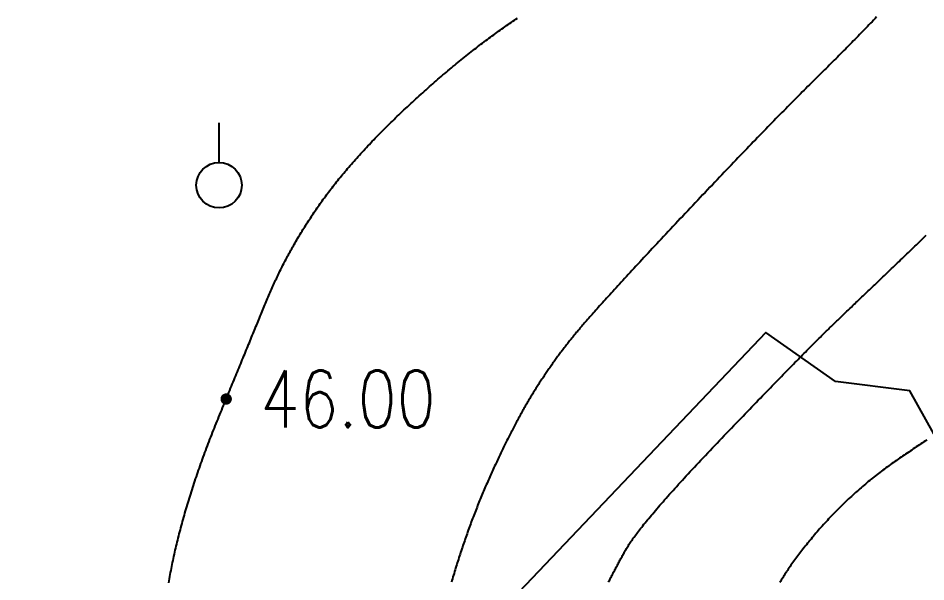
# Model space of a CAD drawing. Extents: x 39624947 to 39626627, y 3418539 to 3418836.
# Drawn here: x 39625968.74 to 39626000.69, y 3418749.67 to 3418769.51 of the extents above; entities that cross this region are included whole.
import ezdxf
from ezdxf.enums import TextEntityAlignment as Align

# ---------------------------------------------------------------- set-up
doc = ezdxf.new("R2010")
doc.units = 0
doc.layers.get('0').update_dxf_attribs({"linetype": 'CONTINUOUS'})
doc.layers.add('GCD', color=7, linetype='CONTINUOUS')
doc.layers.add('PUB_WALL', color=9, linetype='CONTINUOUS')
doc.styles.add('HZ', font='rs.shx', dxfattribs={"width": 0.8, "bigfont": 'hztxt.shx'})

# ---------------------------------------------------------------- blocks, each defined once
blk = doc.blocks.new('GC125')
blk.add_line((0, 0.8), (0, 2.2))
blk.add_circle((0, 0), 0.8)
blk = doc.blocks.new('GC200')
at = {"linetype": 'Continuous', "const_width": 0.2, "flags": 128}
blk.add_lwpolyline([(-0.1, 0, 1), (0.1, 0, 1)], format="xyb", close=True, dxfattribs=at)
blk = doc.blocks.new('111133333777777')
at = {"layer": 'PUB_WALL', "color": 252, "ltscale": 0.01}
for points, elevation in [([(39623357.024, 3418746.896), (39623356.972, 3418746.86), (39623356.919, 3418746.824), (39623356.867, 3418746.788), (39623356.814, 3418746.752), (39623356.761, 3418746.716), (39623356.708, 3418746.68), (39623356.655, 3418746.644), (39623356.602, 3418746.608), (39623356.548, 3418746.572), (39623356.495, 3418746.536), (39623356.441, 3418746.5), (39623356.387, 3418746.464), (39623356.333, 3418746.428), (39623356.279, 3418746.392), (39623356.226, 3418746.355), (39623356.172, 3418746.319), (39623356.118, 3418746.282), (39623356.064, 3418746.246), (39623356.01, 3418746.209), (39623355.956, 3418746.172), (39623355.903, 3418746.135), (39623355.849, 3418746.097), (39623355.796, 3418746.06), (39623355.742, 3418746.022), (39623355.689, 3418745.983), (39623355.637, 3418745.945), (39623355.584, 3418745.906), (39623355.531, 3418745.867), (39623355.479, 3418745.828), (39623355.427, 3418745.789), (39623355.375, 3418745.749), (39623355.323, 3418745.709), (39623355.271, 3418745.669), (39623355.22, 3418745.629), (39623355.168, 3418745.588), (39623355.117, 3418745.547), (39623355.066, 3418745.506), (39623355.015, 3418745.465), (39623354.965, 3418745.423), (39623354.914, 3418745.381), (39623354.864, 3418745.339), (39623354.814, 3418745.297), (39623354.764, 3418745.254), (39623354.714, 3418745.211), (39623354.664, 3418745.168), (39623354.615, 3418745.125), (39623354.565, 3418745.081), (39623354.516, 3418745.037), (39623354.467, 3418744.993), (39623354.418, 3418744.949), (39623354.37, 3418744.904), (39623354.321, 3418744.86), (39623354.273, 3418744.815), (39623354.225, 3418744.769), (39623354.177, 3418744.724), (39623354.129, 3418744.678), (39623354.081, 3418744.632), (39623354.034, 3418744.585), (39623353.987, 3418744.539), (39623353.94, 3418744.492), (39623353.893, 3418744.445), (39623353.846, 3418744.398), (39623353.799, 3418744.35), (39623353.753, 3418744.302), (39623353.706, 3418744.254), (39623353.66, 3418744.206), (39623353.614, 3418744.157), (39623353.569, 3418744.109), (39623353.523, 3418744.06), (39623353.478, 3418744.01), (39623353.432, 3418743.961), (39623353.387, 3418743.911), (39623353.342, 3418743.861), (39623353.298, 3418743.811), (39623353.253, 3418743.76), (39623353.209, 3418743.71), (39623353.164, 3418743.659), (39623353.121, 3418743.608), (39623353.077, 3418743.557), (39623353.034, 3418743.506), (39623352.991, 3418743.455), (39623352.949, 3418743.405), (39623352.907, 3418743.354), (39623352.866, 3418743.303), (39623352.824, 3418743.253), (39623352.784, 3418743.202), (39623352.744, 3418743.152), (39623352.704, 3418743.103), (39623352.665, 3418743.053), (39623352.627, 3418743.004), (39623352.589, 3418742.955), (39623352.552, 3418742.907), (39623352.516, 3418742.858), (39623352.479, 3418742.81), (39623352.444, 3418742.763), (39623352.409, 3418742.715), (39623352.375, 3418742.668), (39623352.341, 3418742.621), (39623352.307, 3418742.575), (39623352.275, 3418742.528), (39623352.242, 3418742.482), (39623352.211, 3418742.437), (39623352.18, 3418742.391), (39623352.149, 3418742.346), (39623352.119, 3418742.301), (39623352.09, 3418742.257), (39623352.061, 3418742.213), (39623352.033, 3418742.169), (39623352.005, 3418742.125), (39623351.978, 3418742.082), (39623351.952, 3418742.039), (39623351.926, 3418741.996), (39623351.9, 3418741.953), (39623351.875, 3418741.911), (39623351.851, 3418741.869)], 43), ([(39623376, 3418741.587), (39623370.731, 3418738.895), (39623364.894, 3418738.578), (39623361.071, 3418737.144), (39623358.673, 3418744.58), (39623356.432, 3418748.613), (39623353.815, 3418748.942), (39623351.358, 3418750.67), (39623342.439, 3418741.296), (39623327.952, 3418730.783), (39623328.738, 3418725.369), (39623330.273, 3418722.417), (39623325.046, 3418718.565)], 51.487)]:
    blk.add_lwpolyline(points, dxfattribs=dict(at, elevation=elevation))
for points in [[(39623345.826, 3418741.891), (39623345.846, 3418741.93), (39623345.865, 3418741.969), (39623345.885, 3418742.008), (39623345.904, 3418742.046), (39623345.924, 3418742.084), (39623345.943, 3418742.122), (39623345.963, 3418742.16), (39623345.982, 3418742.197), (39623346.001, 3418742.234), (39623346.02, 3418742.271), (39623346.039, 3418742.308), (39623346.058, 3418742.344), (39623346.077, 3418742.38), (39623346.096, 3418742.415), (39623346.115, 3418742.451), (39623346.133, 3418742.486), (39623346.152, 3418742.521), (39623346.17, 3418742.555), (39623346.189, 3418742.59), (39623346.207, 3418742.624), (39623346.225, 3418742.657), (39623346.243, 3418742.691), (39623346.261, 3418742.724), (39623346.279, 3418742.757), (39623346.297, 3418742.79), (39623346.315, 3418742.822), (39623346.333, 3418742.854), (39623346.351, 3418742.886), (39623346.368, 3418742.917), (39623346.386, 3418742.949), (39623346.403, 3418742.98), (39623346.422, 3418743.011), (39623346.44, 3418743.043), (39623346.46, 3418743.076), (39623346.48, 3418743.108), (39623346.5, 3418743.141), (39623346.521, 3418743.175), (39623346.542, 3418743.208), (39623346.564, 3418743.243), (39623346.587, 3418743.278), (39623346.612, 3418743.314), (39623346.637, 3418743.351), (39623346.664, 3418743.389), (39623346.691, 3418743.429), (39623346.72, 3418743.469), (39623346.75, 3418743.51), (39623346.781, 3418743.552), (39623346.813, 3418743.595), (39623346.846, 3418743.638), (39623346.88, 3418743.683), (39623346.916, 3418743.729), (39623346.952, 3418743.776), (39623346.99, 3418743.824), (39623347.028, 3418743.872), (39623347.068, 3418743.922), (39623347.109, 3418743.973), (39623347.151, 3418744.024), (39623347.194, 3418744.077), (39623347.238, 3418744.13), (39623347.283, 3418744.185), (39623347.33, 3418744.24), (39623347.377, 3418744.296), (39623347.426, 3418744.354), (39623347.475, 3418744.412), (39623347.526, 3418744.471), (39623347.578, 3418744.531), (39623347.631, 3418744.593), (39623347.685, 3418744.655), (39623347.74, 3418744.718), (39623347.797, 3418744.782), (39623347.854, 3418744.847), (39623347.913, 3418744.913), (39623347.972, 3418744.98), (39623348.033, 3418745.048), (39623348.095, 3418745.116), (39623348.158, 3418745.186), (39623348.222, 3418745.257), (39623348.287, 3418745.329), (39623348.353, 3418745.401), (39623348.42, 3418745.475), (39623348.489, 3418745.55), (39623348.558, 3418745.625), (39623348.629, 3418745.702), (39623348.7, 3418745.779), (39623348.773, 3418745.858), (39623348.847, 3418745.937), (39623348.922, 3418746.017), (39623348.998, 3418746.099), (39623349.076, 3418746.181), (39623349.154, 3418746.264), (39623349.233, 3418746.348), (39623349.314, 3418746.433), (39623349.395, 3418746.519), (39623349.478, 3418746.607), (39623349.562, 3418746.694), (39623349.645, 3418746.782), (39623349.729, 3418746.869), (39623349.812, 3418746.957), (39623349.896, 3418747.044), (39623349.98, 3418747.132), (39623350.064, 3418747.219), (39623350.148, 3418747.307), (39623350.232, 3418747.394), (39623350.314, 3418747.48), (39623350.396, 3418747.565), (39623350.477, 3418747.649), (39623350.557, 3418747.732), (39623350.637, 3418747.814), (39623350.715, 3418747.895), (39623350.792, 3418747.976), (39623350.869, 3418748.055), (39623350.944, 3418748.133), (39623351.019, 3418748.211), (39623351.093, 3418748.287), (39623351.166, 3418748.362), (39623351.238, 3418748.437), (39623351.309, 3418748.51), (39623351.38, 3418748.583), (39623351.449, 3418748.655), (39623351.517, 3418748.725), (39623351.585, 3418748.795), (39623351.652, 3418748.863), (39623351.718, 3418748.931), (39623351.783, 3418748.998), (39623351.847, 3418749.064), (39623351.91, 3418749.128), (39623351.972, 3418749.192), (39623352.033, 3418749.255), (39623352.094, 3418749.317), (39623352.153, 3418749.378), (39623352.212, 3418749.438), (39623352.27, 3418749.497), (39623352.327, 3418749.555), (39623352.383, 3418749.612), (39623352.438, 3418749.668), (39623352.492, 3418749.723), (39623352.545, 3418749.777), (39623352.598, 3418749.83), (39623352.649, 3418749.883), (39623352.7, 3418749.934), (39623352.75, 3418749.984), (39623352.799, 3418750.033), (39623352.847, 3418750.082), (39623352.894, 3418750.129), (39623352.94, 3418750.176), (39623352.985, 3418750.221), (39623353.03, 3418750.265), (39623353.073, 3418750.309), (39623353.116, 3418750.352), (39623353.157, 3418750.393), (39623353.198, 3418750.434), (39623353.238, 3418750.473), (39623353.277, 3418750.512), (39623353.315, 3418750.55), (39623353.353, 3418750.587), (39623353.389, 3418750.622), (39623353.424, 3418750.657), (39623353.459, 3418750.691), (39623353.493, 3418750.724), (39623353.527, 3418750.757), (39623353.56, 3418750.79), (39623353.593, 3418750.822), (39623353.627, 3418750.854), (39623353.659, 3418750.886), (39623353.692, 3418750.917), (39623353.724, 3418750.948), (39623353.756, 3418750.98), (39623353.789, 3418751.011), (39623353.822, 3418751.043), (39623353.856, 3418751.076), (39623353.89, 3418751.108), (39623353.924, 3418751.141), (39623353.959, 3418751.175), (39623353.994, 3418751.209), (39623354.03, 3418751.243), (39623354.066, 3418751.277), (39623354.102, 3418751.312), (39623354.139, 3418751.348), (39623354.176, 3418751.384), (39623354.214, 3418751.42), (39623354.252, 3418751.456), (39623354.29, 3418751.493), (39623354.329, 3418751.53), (39623354.368, 3418751.568), (39623354.408, 3418751.606), (39623354.448, 3418751.644), (39623354.488, 3418751.683), (39623354.529, 3418751.722), (39623354.57, 3418751.762), (39623354.612, 3418751.801), (39623354.654, 3418751.842), (39623354.696, 3418751.882), (39623354.739, 3418751.923), (39623354.782, 3418751.965), (39623354.826, 3418752.007), (39623354.87, 3418752.049), (39623354.915, 3418752.091), (39623354.959, 3418752.134), (39623355.005, 3418752.177), (39623355.05, 3418752.221), (39623355.096, 3418752.265), (39623355.143, 3418752.31), (39623355.19, 3418752.354), (39623355.237, 3418752.4), (39623355.285, 3418752.445), (39623355.333, 3418752.491), (39623355.381, 3418752.537), (39623355.43, 3418752.584), (39623355.479, 3418752.631), (39623355.529, 3418752.679), (39623355.579, 3418752.726), (39623355.629, 3418752.775), (39623355.68, 3418752.823), (39623355.731, 3418752.872), (39623355.783, 3418752.921), (39623355.835, 3418752.971), (39623355.888, 3418753.021), (39623355.941, 3418753.072), (39623355.994, 3418753.123), (39623356.048, 3418753.174), (39623356.102, 3418753.225), (39623356.156, 3418753.277), (39623356.211, 3418753.33), (39623356.266, 3418753.382), (39623356.321, 3418753.435), (39623356.377, 3418753.488), (39623356.433, 3418753.542), (39623356.489, 3418753.596), (39623356.546, 3418753.65), (39623356.603, 3418753.705), (39623356.659, 3418753.759), (39623356.717, 3418753.814), (39623356.774, 3418753.87), (39623356.831, 3418753.925), (39623356.889, 3418753.981), (39623356.947, 3418754.037), (39623357.005, 3418754.093)], [(39623355.259, 3418761.777), (39623355.204, 3418761.721), (39623355.15, 3418761.664), (39623355.096, 3418761.608), (39623355.042, 3418761.552), (39623354.987, 3418761.495), (39623354.933, 3418761.438), (39623354.878, 3418761.382), (39623354.823, 3418761.325), (39623354.768, 3418761.269), (39623354.713, 3418761.212), (39623354.658, 3418761.156), (39623354.603, 3418761.099), (39623354.548, 3418761.043), (39623354.492, 3418760.986), (39623354.437, 3418760.929), (39623354.381, 3418760.873), (39623354.325, 3418760.816), (39623354.27, 3418760.76), (39623354.214, 3418760.703), (39623354.158, 3418760.646), (39623354.102, 3418760.59), (39623354.045, 3418760.533), (39623353.989, 3418760.476), (39623353.933, 3418760.42), (39623353.876, 3418760.363), (39623353.82, 3418760.306), (39623353.763, 3418760.249), (39623353.706, 3418760.193), (39623353.649, 3418760.136), (39623353.592, 3418760.079), (39623353.535, 3418760.022), (39623353.478, 3418759.966), (39623353.42, 3418759.909), (39623353.363, 3418759.852), (39623353.305, 3418759.794), (39623353.246, 3418759.736), (39623353.188, 3418759.678), (39623353.129, 3418759.62), (39623353.07, 3418759.561), (39623353.01, 3418759.502), (39623352.95, 3418759.442), (39623352.89, 3418759.382), (39623352.829, 3418759.321), (39623352.767, 3418759.26), (39623352.705, 3418759.198), (39623352.643, 3418759.135), (39623352.58, 3418759.072), (39623352.516, 3418759.008), (39623352.452, 3418758.944), (39623352.388, 3418758.879), (39623352.323, 3418758.813), (39623352.257, 3418758.747), (39623352.191, 3418758.68), (39623352.125, 3418758.613), (39623352.058, 3418758.545), (39623351.99, 3418758.476), (39623351.922, 3418758.407), (39623351.854, 3418758.337), (39623351.784, 3418758.267), (39623351.715, 3418758.196), (39623351.645, 3418758.124), (39623351.574, 3418758.052), (39623351.503, 3418757.979), (39623351.432, 3418757.905), (39623351.359, 3418757.831), (39623351.287, 3418757.756), (39623351.214, 3418757.681), (39623351.14, 3418757.605), (39623351.066, 3418757.529), (39623350.991, 3418757.451), (39623350.916, 3418757.374), (39623350.841, 3418757.295), (39623350.764, 3418757.216), (39623350.688, 3418757.137), (39623350.611, 3418757.057), (39623350.533, 3418756.976), (39623350.455, 3418756.894), (39623350.376, 3418756.812), (39623350.297, 3418756.73), (39623350.217, 3418756.647), (39623350.137, 3418756.563), (39623350.056, 3418756.478), (39623349.975, 3418756.393), (39623349.893, 3418756.308), (39623349.811, 3418756.222), (39623349.728, 3418756.135), (39623349.645, 3418756.047), (39623349.561, 3418755.959), (39623349.477, 3418755.87), (39623349.392, 3418755.781), (39623349.307, 3418755.691), (39623349.221, 3418755.601), (39623349.135, 3418755.51), (39623349.048, 3418755.418), (39623348.961, 3418755.326), (39623348.873, 3418755.233), (39623348.785, 3418755.14), (39623348.697, 3418755.047), (39623348.61, 3418754.954), (39623348.523, 3418754.861), (39623348.436, 3418754.769), (39623348.349, 3418754.677), (39623348.262, 3418754.585), (39623348.176, 3418754.493), (39623348.09, 3418754.402), (39623348.006, 3418754.311), (39623347.922, 3418754.222), (39623347.839, 3418754.134), (39623347.757, 3418754.047), (39623347.677, 3418753.96), (39623347.597, 3418753.875), (39623347.518, 3418753.79), (39623347.44, 3418753.707), (39623347.363, 3418753.625), (39623347.287, 3418753.543), (39623347.212, 3418753.463), (39623347.138, 3418753.383), (39623347.065, 3418753.305), (39623346.993, 3418753.227), (39623346.922, 3418753.15), (39623346.852, 3418753.075), (39623346.783, 3418753), (39623346.715, 3418752.927), (39623346.648, 3418752.854), (39623346.581, 3418752.782), (39623346.516, 3418752.712), (39623346.452, 3418752.642), (39623346.389, 3418752.573), (39623346.326, 3418752.505), (39623346.265, 3418752.439), (39623346.205, 3418752.373), (39623346.145, 3418752.308), (39623346.087, 3418752.244), (39623346.03, 3418752.181), (39623345.973, 3418752.119), (39623345.918, 3418752.059), (39623345.863, 3418751.999), (39623345.81, 3418751.94), (39623345.757, 3418751.882), (39623345.706, 3418751.825), (39623345.655, 3418751.769), (39623345.606, 3418751.714), (39623345.557, 3418751.66), (39623345.509, 3418751.607), (39623345.463, 3418751.554), (39623345.417, 3418751.503), (39623345.372, 3418751.453), (39623345.328, 3418751.404), (39623345.286, 3418751.356), (39623345.244, 3418751.309), (39623345.203, 3418751.262), (39623345.163, 3418751.217), (39623345.124, 3418751.173), (39623345.086, 3418751.13), (39623345.049, 3418751.087), (39623345.014, 3418751.046), (39623344.979, 3418751.006), (39623344.945, 3418750.966), (39623344.912, 3418750.928), (39623344.88, 3418750.89), (39623344.848, 3418750.854), (39623344.817, 3418750.818), (39623344.787, 3418750.782), (39623344.757, 3418750.746), (39623344.728, 3418750.711), (39623344.7, 3418750.677), (39623344.671, 3418750.643), (39623344.644, 3418750.609), (39623344.616, 3418750.576), (39623344.589, 3418750.543), (39623344.562, 3418750.509), (39623344.535, 3418750.476), (39623344.508, 3418750.442), (39623344.481, 3418750.408), (39623344.454, 3418750.374), (39623344.427, 3418750.34), (39623344.4, 3418750.306), (39623344.373, 3418750.272), (39623344.347, 3418750.238), (39623344.32, 3418750.204), (39623344.294, 3418750.17), (39623344.267, 3418750.135), (39623344.241, 3418750.101), (39623344.214, 3418750.066), (39623344.188, 3418750.032), (39623344.162, 3418749.997), (39623344.136, 3418749.962), (39623344.11, 3418749.927), (39623344.084, 3418749.892), (39623344.058, 3418749.857), (39623344.032, 3418749.822), (39623344.006, 3418749.787), (39623343.981, 3418749.752), (39623343.955, 3418749.717), (39623343.93, 3418749.681), (39623343.904, 3418749.646), (39623343.879, 3418749.61), (39623343.853, 3418749.575), (39623343.828, 3418749.539), (39623343.803, 3418749.503), (39623343.778, 3418749.467), (39623343.752, 3418749.431), (39623343.727, 3418749.395), (39623343.702, 3418749.359), (39623343.678, 3418749.323), (39623343.653, 3418749.287), (39623343.628, 3418749.25), (39623343.603, 3418749.214), (39623343.579, 3418749.177), (39623343.554, 3418749.141), (39623343.53, 3418749.104), (39623343.505, 3418749.067), (39623343.481, 3418749.031), (39623343.457, 3418748.994), (39623343.433, 3418748.957), (39623343.408, 3418748.92), (39623343.384, 3418748.883), (39623343.36, 3418748.845), (39623343.336, 3418748.808), (39623343.313, 3418748.771), (39623343.289, 3418748.733), (39623343.265, 3418748.696), (39623343.241, 3418748.658), (39623343.218, 3418748.621), (39623343.194, 3418748.583), (39623343.171, 3418748.545), (39623343.147, 3418748.507), (39623343.124, 3418748.468), (39623343.1, 3418748.43), (39623343.077, 3418748.391), (39623343.054, 3418748.352), (39623343.03, 3418748.313), (39623343.007, 3418748.274), (39623342.983, 3418748.235), (39623342.96, 3418748.195), (39623342.937, 3418748.155), (39623342.913, 3418748.114), (39623342.89, 3418748.074), (39623342.866, 3418748.033), (39623342.843, 3418747.992), (39623342.819, 3418747.95), (39623342.796, 3418747.909), (39623342.772, 3418747.867), (39623342.749, 3418747.825), (39623342.725, 3418747.782), (39623342.701, 3418747.739), (39623342.678, 3418747.696), (39623342.654, 3418747.653), (39623342.63, 3418747.61), (39623342.607, 3418747.566), (39623342.583, 3418747.522), (39623342.559, 3418747.477), (39623342.536, 3418747.433), (39623342.512, 3418747.388), (39623342.488, 3418747.343), (39623342.464, 3418747.297), (39623342.44, 3418747.251), (39623342.417, 3418747.205), (39623342.393, 3418747.159), (39623342.369, 3418747.113), (39623342.345, 3418747.066), (39623342.321, 3418747.019), (39623342.297, 3418746.971), (39623342.273, 3418746.924), (39623342.249, 3418746.876), (39623342.225, 3418746.828), (39623342.201, 3418746.779), (39623342.177, 3418746.731), (39623342.153, 3418746.682), (39623342.129, 3418746.633), (39623342.105, 3418746.583), (39623342.081, 3418746.533), (39623342.057, 3418746.483), (39623342.032, 3418746.433), (39623342.008, 3418746.382), (39623341.984, 3418746.332), (39623341.96, 3418746.281), (39623341.936, 3418746.229), (39623341.911, 3418746.178), (39623341.887, 3418746.126), (39623341.863, 3418746.073), (39623341.839, 3418746.021), (39623341.814, 3418745.968), (39623341.79, 3418745.915), (39623341.765, 3418745.862), (39623341.741, 3418745.808), (39623341.717, 3418745.755), (39623341.692, 3418745.701), (39623341.668, 3418745.646), (39623341.643, 3418745.592), (39623341.619, 3418745.537), (39623341.595, 3418745.482), (39623341.571, 3418745.427), (39623341.546, 3418745.372), (39623341.522, 3418745.316), (39623341.498, 3418745.261), (39623341.474, 3418745.205), (39623341.45, 3418745.149), (39623341.426, 3418745.093), (39623341.403, 3418745.037), (39623341.379, 3418744.98), (39623341.355, 3418744.924), (39623341.332, 3418744.867), (39623341.309, 3418744.811), (39623341.285, 3418744.754), (39623341.262, 3418744.697), (39623341.239, 3418744.64), (39623341.216, 3418744.583), (39623341.194, 3418744.525), (39623341.171, 3418744.468), (39623341.148, 3418744.41), (39623341.126, 3418744.353), (39623341.104, 3418744.295), (39623341.081, 3418744.237), (39623341.059, 3418744.179), (39623341.037, 3418744.121), (39623341.015, 3418744.063), (39623340.993, 3418744.004), (39623340.971, 3418743.946), (39623340.95, 3418743.887), (39623340.928, 3418743.828), (39623340.907, 3418743.77), (39623340.885, 3418743.711), (39623340.864, 3418743.651), (39623340.843, 3418743.592), (39623340.822, 3418743.533), (39623340.801, 3418743.473), (39623340.78, 3418743.414), (39623340.76, 3418743.354), (39623340.739, 3418743.294), (39623340.718, 3418743.234), (39623340.698, 3418743.174), (39623340.678, 3418743.114), (39623340.657, 3418743.054), (39623340.637, 3418742.993), (39623340.617, 3418742.933), (39623340.598, 3418742.872), (39623340.578, 3418742.811), (39623340.558, 3418742.75), (39623340.538, 3418742.689), (39623340.519, 3418742.628), (39623340.5, 3418742.567), (39623340.48, 3418742.505), (39623340.461, 3418742.444), (39623340.442, 3418742.382), (39623340.423, 3418742.32), (39623340.404, 3418742.258), (39623340.386, 3418742.196), (39623340.367, 3418742.134), (39623340.348, 3418742.072), (39623340.33, 3418742.009), (39623340.312, 3418741.947), (39623340.293, 3418741.884)], [(39623330.348, 3418741.864), (39623330.36, 3418741.936), (39623330.373, 3418742.008), (39623330.385, 3418742.08), (39623330.398, 3418742.152), (39623330.411, 3418742.224), (39623330.425, 3418742.295), (39623330.439, 3418742.367), (39623330.453, 3418742.438), (39623330.467, 3418742.51), (39623330.482, 3418742.581), (39623330.497, 3418742.652), (39623330.512, 3418742.724), (39623330.528, 3418742.795), (39623330.543, 3418742.866), (39623330.56, 3418742.938), (39623330.576, 3418743.009), (39623330.593, 3418743.081), (39623330.609, 3418743.152), (39623330.627, 3418743.224), (39623330.644, 3418743.296), (39623330.662, 3418743.368), (39623330.68, 3418743.44), (39623330.698, 3418743.512), (39623330.716, 3418743.585), (39623330.735, 3418743.657), (39623330.754, 3418743.73), (39623330.774, 3418743.803), (39623330.793, 3418743.876), (39623330.813, 3418743.949), (39623330.833, 3418744.022), (39623330.854, 3418744.096), (39623330.874, 3418744.169), (39623330.895, 3418744.243), (39623330.916, 3418744.317), (39623330.938, 3418744.391), (39623330.96, 3418744.465), (39623330.982, 3418744.539), (39623331.004, 3418744.614), (39623331.026, 3418744.688), (39623331.049, 3418744.763), (39623331.072, 3418744.838), (39623331.096, 3418744.913), (39623331.119, 3418744.988), (39623331.143, 3418745.064), (39623331.167, 3418745.139), (39623331.192, 3418745.215), (39623331.216, 3418745.29), (39623331.241, 3418745.366), (39623331.266, 3418745.442), (39623331.292, 3418745.518), (39623331.318, 3418745.595), (39623331.344, 3418745.671), (39623331.37, 3418745.748), (39623331.397, 3418745.825), (39623331.423, 3418745.902), (39623331.45, 3418745.979), (39623331.478, 3418746.056), (39623331.505, 3418746.133), (39623331.533, 3418746.211), (39623331.562, 3418746.288), (39623331.59, 3418746.366), (39623331.619, 3418746.444), (39623331.648, 3418746.522), (39623331.677, 3418746.6), (39623331.706, 3418746.678), (39623331.736, 3418746.757), (39623331.766, 3418746.835), (39623331.797, 3418746.914), (39623331.827, 3418746.993), (39623331.858, 3418747.072), (39623331.889, 3418747.151), (39623331.92, 3418747.231), (39623331.952, 3418747.31), (39623331.984, 3418747.39), (39623332.016, 3418747.469), (39623332.048, 3418747.548), (39623332.08, 3418747.627), (39623332.112, 3418747.706), (39623332.144, 3418747.785), (39623332.176, 3418747.864), (39623332.208, 3418747.942), (39623332.24, 3418748.021), (39623332.272, 3418748.099), (39623332.304, 3418748.176), (39623332.336, 3418748.253), (39623332.367, 3418748.33), (39623332.398, 3418748.406), (39623332.429, 3418748.482), (39623332.46, 3418748.557), (39623332.491, 3418748.632), (39623332.522, 3418748.707), (39623332.552, 3418748.781), (39623332.583, 3418748.855), (39623332.613, 3418748.928), (39623332.643, 3418749.001), (39623332.673, 3418749.074), (39623332.702, 3418749.146), (39623332.732, 3418749.218), (39623332.761, 3418749.289), (39623332.79, 3418749.36), (39623332.819, 3418749.431), (39623332.848, 3418749.501), (39623332.877, 3418749.571), (39623332.905, 3418749.64), (39623332.934, 3418749.709), (39623332.962, 3418749.777), (39623332.99, 3418749.845), (39623333.018, 3418749.913), (39623333.046, 3418749.98), (39623333.073, 3418750.047), (39623333.1, 3418750.114), (39623333.128, 3418750.18), (39623333.155, 3418750.245), (39623333.182, 3418750.31), (39623333.208, 3418750.375), (39623333.235, 3418750.44), (39623333.261, 3418750.504), (39623333.287, 3418750.567), (39623333.314, 3418750.63), (39623333.339, 3418750.693), (39623333.365, 3418750.755), (39623333.391, 3418750.817), (39623333.416, 3418750.879), (39623333.441, 3418750.94), (39623333.466, 3418751.001), (39623333.491, 3418751.061), (39623333.516, 3418751.121), (39623333.541, 3418751.18), (39623333.565, 3418751.24), (39623333.589, 3418751.298), (39623333.613, 3418751.356), (39623333.637, 3418751.414), (39623333.661, 3418751.472), (39623333.685, 3418751.529), (39623333.708, 3418751.585), (39623333.731, 3418751.642), (39623333.755, 3418751.697), (39623333.778, 3418751.753), (39623333.801, 3418751.808), (39623333.824, 3418751.863), (39623333.847, 3418751.918), (39623333.87, 3418751.973), (39623333.893, 3418752.027), (39623333.916, 3418752.081), (39623333.94, 3418752.135), (39623333.963, 3418752.189), (39623333.986, 3418752.242), (39623334.01, 3418752.296), (39623334.034, 3418752.349), (39623334.058, 3418752.403), (39623334.083, 3418752.456), (39623334.107, 3418752.51), (39623334.132, 3418752.563), (39623334.157, 3418752.616), (39623334.182, 3418752.669), (39623334.208, 3418752.722), (39623334.233, 3418752.776), (39623334.259, 3418752.829), (39623334.285, 3418752.882), (39623334.311, 3418752.934), (39623334.338, 3418752.987), (39623334.365, 3418753.04), (39623334.392, 3418753.093), (39623334.419, 3418753.145), (39623334.446, 3418753.198), (39623334.474, 3418753.251), (39623334.501, 3418753.303), (39623334.529, 3418753.356), (39623334.557, 3418753.408), (39623334.586, 3418753.46), (39623334.614, 3418753.513), (39623334.643, 3418753.565), (39623334.672, 3418753.617), (39623334.701, 3418753.669), (39623334.731, 3418753.721), (39623334.76, 3418753.773), (39623334.79, 3418753.825), (39623334.82, 3418753.877), (39623334.851, 3418753.929), (39623334.881, 3418753.981), (39623334.912, 3418754.032), (39623334.943, 3418754.084), (39623334.974, 3418754.135), (39623335.005, 3418754.187), (39623335.037, 3418754.238), (39623335.068, 3418754.29), (39623335.1, 3418754.341), (39623335.132, 3418754.393), (39623335.165, 3418754.444), (39623335.197, 3418754.495), (39623335.23, 3418754.546), (39623335.263, 3418754.597), (39623335.296, 3418754.648), (39623335.33, 3418754.699), (39623335.364, 3418754.75), (39623335.397, 3418754.801), (39623335.431, 3418754.852), (39623335.466, 3418754.902), (39623335.5, 3418754.953), (39623335.535, 3418755.004), (39623335.57, 3418755.054), (39623335.605, 3418755.105), (39623335.64, 3418755.155), (39623335.676, 3418755.206), (39623335.712, 3418755.256), (39623335.749, 3418755.307), (39623335.785, 3418755.358), (39623335.822, 3418755.408), (39623335.859, 3418755.459), (39623335.897, 3418755.51), (39623335.935, 3418755.561), (39623335.973, 3418755.611), (39623336.012, 3418755.663), (39623336.051, 3418755.714), (39623336.091, 3418755.765), (39623336.131, 3418755.816), (39623336.171, 3418755.867), (39623336.212, 3418755.919), (39623336.253, 3418755.971), (39623336.294, 3418756.022), (39623336.336, 3418756.074), (39623336.379, 3418756.126), (39623336.421, 3418756.178), (39623336.464, 3418756.23), (39623336.508, 3418756.282), (39623336.552, 3418756.334), (39623336.596, 3418756.387), (39623336.64, 3418756.439), (39623336.685, 3418756.491), (39623336.731, 3418756.544), (39623336.776, 3418756.597), (39623336.823, 3418756.65), (39623336.869, 3418756.703), (39623336.916, 3418756.756), (39623336.963, 3418756.809), (39623337.011, 3418756.862), (39623337.059, 3418756.915), (39623337.108, 3418756.968), (39623337.157, 3418757.022), (39623337.206, 3418757.075), (39623337.255, 3418757.129), (39623337.305, 3418757.183), (39623337.356, 3418757.237), (39623337.407, 3418757.291), (39623337.458, 3418757.345), (39623337.509, 3418757.399), (39623337.561, 3418757.453), (39623337.614, 3418757.507), (39623337.667, 3418757.562), (39623337.72, 3418757.616), (39623337.773, 3418757.671), (39623337.827, 3418757.726), (39623337.882, 3418757.78), (39623337.936, 3418757.835), (39623337.991, 3418757.89), (39623338.047, 3418757.945), (39623338.103, 3418758), (39623338.159, 3418758.056), (39623338.216, 3418758.111), (39623338.273, 3418758.167), (39623338.33, 3418758.222), (39623338.388, 3418758.278), (39623338.446, 3418758.333), (39623338.505, 3418758.389), (39623338.564, 3418758.445), (39623338.623, 3418758.501), (39623338.682, 3418758.557), (39623338.742, 3418758.613), (39623338.801, 3418758.668), (39623338.861, 3418758.724), (39623338.921, 3418758.779), (39623338.981, 3418758.835), (39623339.042, 3418758.89), (39623339.102, 3418758.945), (39623339.162, 3418758.999), (39623339.223, 3418759.054), (39623339.283, 3418759.108), (39623339.343, 3418759.162), (39623339.402, 3418759.215), (39623339.462, 3418759.268), (39623339.522, 3418759.321), (39623339.582, 3418759.374), (39623339.641, 3418759.426), (39623339.701, 3418759.478), (39623339.76, 3418759.53), (39623339.819, 3418759.581), (39623339.879, 3418759.632), (39623339.938, 3418759.683), (39623339.997, 3418759.734), (39623340.056, 3418759.784), (39623340.115, 3418759.834), (39623340.173, 3418759.883), (39623340.232, 3418759.933), (39623340.291, 3418759.982), (39623340.349, 3418760.03), (39623340.408, 3418760.079), (39623340.466, 3418760.127), (39623340.524, 3418760.175), (39623340.582, 3418760.222), (39623340.641, 3418760.269), (39623340.699, 3418760.316), (39623340.756, 3418760.363), (39623340.814, 3418760.409), (39623340.872, 3418760.455), (39623340.93, 3418760.501), (39623340.987, 3418760.546), (39623341.045, 3418760.591), (39623341.102, 3418760.636), (39623341.16, 3418760.68), (39623341.217, 3418760.724), (39623341.274, 3418760.768), (39623341.331, 3418760.812), (39623341.388, 3418760.855), (39623341.445, 3418760.898), (39623341.502, 3418760.941), (39623341.558, 3418760.983), (39623341.615, 3418761.025), (39623341.671, 3418761.067), (39623341.728, 3418761.109), (39623341.784, 3418761.15), (39623341.841, 3418761.191), (39623341.897, 3418761.231), (39623341.953, 3418761.271), (39623342.009, 3418761.311), (39623342.065, 3418761.351), (39623342.121, 3418761.39), (39623342.176, 3418761.429), (39623342.232, 3418761.468), (39623342.288, 3418761.507), (39623342.343, 3418761.545), (39623342.399, 3418761.583), (39623342.454, 3418761.622), (39623342.51, 3418761.66), (39623342.565, 3418761.698), (39623342.621, 3418761.737)]]:
    blk.add_lwpolyline(points, dxfattribs=at)
blk.add_blockref('GC125', (39623332.116, 3418755.854, 51.487), dxfattribs=at)
ref = blk.add_blockref('GC200', (39623332.367, 3418748.33, 46), dxfattribs=at)
ref.add_attrib('height', '46.00', dxfattribs={"layer": 'GCD', "linetype": 'Continuous', "height": 2, "style": 'HZ', "width": 0.8}).set_placement((39623333.567, 3418748.33, 46), align=Align.MIDDLE_LEFT)

msp = doc.modelspace()

# ---------------------------------------------------------------- block references
at = {"linetype": 'Continuous'}
msp.add_blockref('111133333777777', (2643.698, 7.776), dxfattribs=at)

doc.saveas('drawing.dxf')
